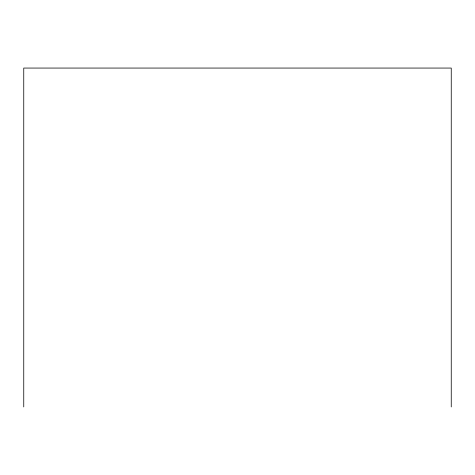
<?xml version="1.0" encoding="UTF-8"?>
<svg xmlns="http://www.w3.org/2000/svg" width="475" height="475" viewBox="0 0 475 475"><rect width="100%" height="100%" fill="white"/><g stroke="black" fill="none" stroke-linecap="round" stroke-linejoin="round"><path stroke-width="0.71" d="M451.25 406.938L451.25 68.062L23.75 68.062L23.75 406.938"/></g></svg>
